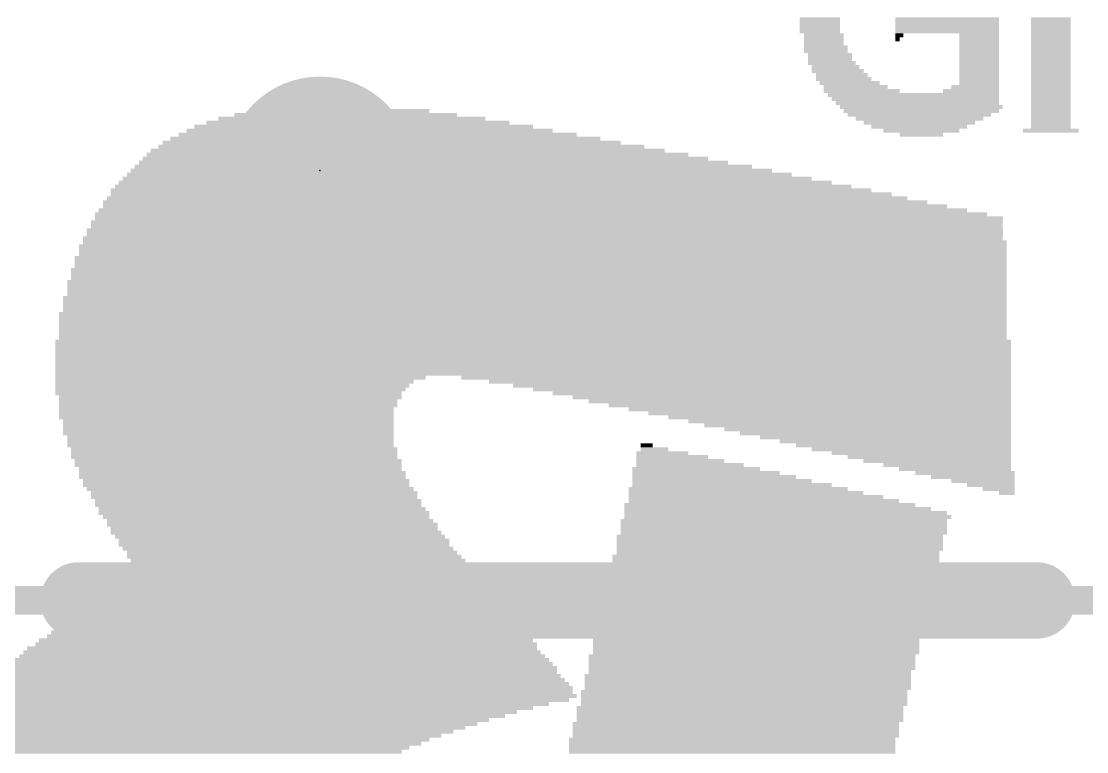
# Model space of a CAD drawing. Extents: x 0 to 53.3, y -0.3 to 28.3.
# Drawn here: x 41.08 to 46.75, y 12.4 to 16.29 of the extents above; entities that cross this region are included whole.
import ezdxf

# ---------------------------------------------------------------- set-up
doc = ezdxf.new("R2010")
doc.units = 0
for name, color, linetype in [('1', 12, 'CONTINUOUS'), ('200', 132, 'CONTINUOUS'), ('201', 6, 'CONTINUOUS'), ('21', 40, 'CONTINUOUS'), ('23', 4, 'CONTINUOUS'), ('51', 253, 'CONTINUOUS')]:
    doc.layers.add(name, color=color, linetype=linetype)

# ---------------------------------------------------------------- blocks, each defined once
blk = doc.blocks.new('PIE')
at = {"const_width": 0.5}
blk.add_lwpolyline([(0, -0.25, 1), (0, 0.25, 1), (0, -0.25)], format="xyb", dxfattribs=at)
blk = doc.blocks.new('RECT')
blk.add_solid([(-0.5, -0.5), (0.5, -0.5), (-0.5, 0.5), (0.5, 0.5)])

msp = doc.modelspace()

# ---------------------------------------------------------------- linework, layer by layer
at = {"layer": '21', "const_width": 0.4064}
for points in [[(41.3888, 13.208), (42.4201, 13.208)], [(43.4201, 13.208), (44.4514, 13.208)], [(45.4514, 13.208), (46.4827, 13.208)]]:
    msp.add_lwpolyline(points, dxfattribs=at)
at = {"layer": '21', "const_width": 0.2032}
for points in [[(41.3888, 13.3096, 1), (41.3888, 13.1064)], [(42.4201, 13.1064, 1), (42.4201, 13.3096)], [(43.4201, 13.3096, 1), (43.4201, 13.1064)], [(44.4514, 13.1064, 1), (44.4514, 13.3096)], [(45.4514, 13.3096, 1), (45.4514, 13.1064)], [(46.4827, 13.1064, 1), (46.4827, 13.3096)]]:
    msp.add_lwpolyline(points, format="xyb", dxfattribs=at)
at = {"layer": '23'}
msp.add_point((42.672, 15.494), dxfattribs=at)
at = {"layer": '51', "const_width": 0.1524}
msp.add_lwpolyline([(3.1429, 13.208), (48.3429, 13.208)], dxfattribs=at)

# ---------------------------------------------------------------- block references
at = {"layer": '1'}
msp.add_blockref('PIE', (42.672, 15.494), dxfattribs=at)
at = {"layer": '200'}
for p, xscale, yscale in [((45.3288, 16.2983), 0.2134, 0.0211), ((45.3288, 16.2772), 0.2134, 0.0211), ((45.3288, 16.256), 0.2134, 0.0213), ((46.0057, 16.2983), 0.5512, 0.0211), ((46.0057, 16.2772), 0.5512, 0.0211), ((46.0057, 16.256), 0.5512, 0.0213), ((46.5569, 16.2983), 0.2108, 0.0211), ((46.5569, 16.2772), 0.2108, 0.0211), ((46.5569, 16.256), 0.2108, 0.0213), ((45.3288, 16.2348), 0.2134, 0.0211), ((45.3504, 16.2137), 0.2108, 0.0211), ((45.3504, 16.1925), 0.2108, 0.0213), ((46.0057, 16.2348), 0.5512, 0.0211), ((45.7416, 16.1925), 0.0229, 0.0213), ((45.7518, 16.2137), 0.0432, 0.0211), ((46.1759, 16.2137), 0.2108, 0.0211), ((46.1759, 16.1925), 0.2108, 0.0213), ((46.5569, 16.2348), 0.2108, 0.0211), ((46.5569, 16.2137), 0.2108, 0.0211), ((46.5569, 16.1925), 0.2108, 0.0213), ((45.3504, 16.1713), 0.2108, 0.0211), ((45.3606, 16.1502), 0.2311, 0.0211), ((45.3606, 16.129), 0.2311, 0.0213), ((46.1759, 16.1713), 0.2108, 0.0211), ((46.1759, 16.1502), 0.2108, 0.0211), ((46.1759, 16.129), 0.2108, 0.0213), ((46.5569, 16.1713), 0.2108, 0.0211), ((46.5569, 16.1502), 0.2108, 0.0211), ((46.5569, 16.129), 0.2108, 0.0213), ((45.3822, 16.1078), 0.2337, 0.0211), ((45.3822, 16.0867), 0.2337, 0.0211), ((46.1759, 16.1078), 0.2108, 0.0211), ((46.1759, 16.0867), 0.2108, 0.0211), ((46.5569, 16.1078), 0.2108, 0.0211), ((46.5569, 16.0867), 0.2108, 0.0211), ((45.3923, 16.0655), 0.254, 0.0213), ((45.4127, 16.0443), 0.254, 0.0211), ((45.4241, 16.0232), 0.2769, 0.0211), ((46.1759, 16.0655), 0.2108, 0.0213), ((46.1759, 16.0443), 0.2108, 0.0211), ((46.1759, 16.0232), 0.2108, 0.0211), ((46.5569, 16.0655), 0.2108, 0.0213), ((46.5569, 16.0443), 0.2108, 0.0211), ((46.5569, 16.0232), 0.2108, 0.0211), ((45.4558, 15.9808), 0.2946, 0.0211), ((45.4457, 16.002), 0.2743, 0.0213), ((45.4876, 15.9597), 0.3175, 0.0211), ((46.1759, 16.002), 0.2108, 0.0213), ((46.1759, 15.9808), 0.2108, 0.0211), ((46.1759, 15.9597), 0.2108, 0.0211), ((46.5569, 16.002), 0.2108, 0.0213), ((46.5569, 15.9808), 0.2108, 0.0211), ((46.5569, 15.9597), 0.2108, 0.0211), ((45.5193, 15.9385), 0.3404, 0.0213), ((45.5511, 15.9173), 0.4039, 0.0211), ((46.1328, 15.9173), 0.2972, 0.0211), ((46.1543, 15.9385), 0.254, 0.0213), ((46.5569, 15.9385), 0.2108, 0.0213), ((46.5569, 15.9173), 0.2108, 0.0211), ((45.8267, 15.8962), 0.9093, 0.0211), ((45.8368, 15.875), 0.889, 0.0213), ((45.847, 15.8538), 0.8687, 0.0211), ((46.5569, 15.8962), 0.2108, 0.0211), ((46.5569, 15.875), 0.2108, 0.0213), ((46.5569, 15.8538), 0.2108, 0.0211), ((45.8686, 15.8327), 0.8661, 0.0211), ((45.8686, 15.8115), 0.8255, 0.0213), ((45.8572, 15.7903), 0.762, 0.0211), ((46.5569, 15.8327), 0.2108, 0.0211), ((46.5569, 15.8115), 0.2108, 0.0213), ((46.5569, 15.7903), 0.2108, 0.0211), ((45.8584, 15.7692), 0.6782, 0.0211), ((45.8584, 15.748), 0.5918, 0.0213), ((46.5569, 15.7692), 0.2108, 0.0211), ((46.5569, 15.748), 0.2108, 0.0213), ((45.8572, 15.7268), 0.508, 0.0211), ((45.8686, 15.7057), 0.4039, 0.0211), ((45.8686, 15.6845), 0.2311, 0.0213), ((46.5569, 15.7057), 0.2972, 0.0211), ((46.5569, 15.7268), 0.2108, 0.0211)]:
    msp.add_blockref('RECT', p, dxfattribs=dict(at, xscale=xscale, yscale=yscale))
at = {"layer": '201', "rotation": 180}
for p, xscale, yscale in [((42.8092, 15.7903), 1.1836, 0.0211), ((42.799, 15.8115), 0.9093, 0.0213), ((42.7673, 15.8327), 0.4648, 0.0211), ((42.8727, 15.748), 1.6104, 0.0213), ((42.8409, 15.7692), 1.4199, 0.0211), ((42.9781, 15.6845), 2.1158, 0.0213), ((42.9362, 15.7057), 1.9456, 0.0211), ((42.9044, 15.7268), 1.8009, 0.0211), ((43.1051, 15.621), 2.5832, 0.0213), ((43.053, 15.6422), 2.4333, 0.0211), ((43.02, 15.6633), 2.286, 0.0211), ((43.1902, 15.5787), 2.8804, 0.0211), ((43.1381, 15.5998), 2.7305, 0.0211), ((43.3273, 15.5152), 3.2817, 0.0211), ((43.2752, 15.5363), 3.1318, 0.0211), ((43.2321, 15.5575), 3.0048, 0.0213), ((43.4543, 15.4517), 3.6627, 0.0211), ((43.4124, 15.4728), 3.5331, 0.0211), ((43.3705, 15.494), 3.4087, 0.0213), ((43.5394, 15.4093), 3.9141, 0.0211), ((43.4975, 15.4305), 3.7897, 0.0213), ((43.6664, 15.3458), 4.2545, 0.0211), ((43.5813, 15.3882), 4.0437, 0.0211), ((43.6347, 15.367), 4.1504, 0.0213), ((43.8036, 15.2823), 4.6152, 0.0211), ((43.7096, 15.3247), 4.3815, 0.0211), ((43.7617, 15.3035), 4.4856, 0.0213), ((43.8468, 15.2612), 4.7422, 0.0211), ((43.8887, 15.24), 4.826, 0.0213), ((43.8671, 15.1765), 4.8692, 0.0213), ((43.8785, 15.2188), 4.8463, 0.0211), ((43.8785, 15.1977), 4.8463, 0.0211), ((43.8569, 15.1342), 4.8895, 0.0211), ((43.8671, 15.113), 4.9098, 0.0213), ((43.8671, 15.1553), 4.8692, 0.0211), ((43.8569, 15.0918), 4.9301, 0.0211), ((43.8569, 15.0707), 4.9301, 0.0211), ((43.8455, 15.0283), 4.953, 0.0211), ((43.8455, 15.0072), 4.953, 0.0211), ((43.8569, 15.0495), 4.9301, 0.0213), ((43.8353, 14.9648), 4.9733, 0.0211), ((43.8353, 14.9437), 4.9733, 0.0211), ((43.8455, 14.986), 4.953, 0.0213), ((43.8252, 14.9013), 4.9936, 0.0211), ((43.8353, 14.9225), 4.9733, 0.0213), ((43.8252, 14.8802), 4.9936, 0.0211), ((43.8252, 14.859), 4.9936, 0.0213), ((43.8252, 14.8378), 4.9936, 0.0211), ((43.8137, 14.8167), 5.0165, 0.0211), ((43.8137, 14.7955), 5.0165, 0.0213), ((43.8137, 14.7743), 5.0165, 0.0211), ((43.8036, 14.732), 5.0368, 0.0213), ((43.8137, 14.7532), 5.0165, 0.0211), ((43.8036, 14.7108), 5.0368, 0.0211), ((43.8036, 14.6897), 5.0368, 0.0211), ((43.8036, 14.6685), 5.0368, 0.0213), ((43.8036, 14.6473), 5.0368, 0.0211), ((43.8036, 14.6262), 5.0368, 0.0211), ((43.8036, 14.605), 5.0368, 0.0213), ((43.8048, 14.5838), 5.08, 0.0211), ((43.8048, 14.5627), 5.08, 0.0211), ((43.8048, 14.5415), 5.08, 0.0213), ((43.8048, 14.5203), 5.08, 0.0211), ((43.8048, 14.4992), 5.08, 0.0211), ((43.8048, 14.478), 5.08, 0.0213), ((43.8048, 14.4568), 5.08, 0.0211), ((43.8048, 14.4357), 5.08, 0.0211), ((43.8048, 14.4145), 5.08, 0.0213), ((42.2491, 14.3933), 1.9685, 0.0211), ((44.8843, 14.3933), 2.921, 0.0211), ((42.2173, 14.3722), 1.905, 0.0211), ((42.2059, 14.351), 1.8821, 0.0213), ((42.1958, 14.3298), 1.8618, 0.0211), ((44.958, 14.3722), 2.7737, 0.0211), ((45.0215, 14.351), 2.6467, 0.0213), ((45.0748, 14.3298), 2.54, 0.0211), ((42.1856, 14.3087), 1.8415, 0.0211), ((42.1958, 14.2875), 1.8212, 0.0213), ((42.1843, 14.2663), 1.7983, 0.0211), ((45.1269, 14.3087), 2.4359, 0.0211), ((45.1803, 14.2875), 2.3292, 0.0213), ((45.2222, 14.2663), 2.2454, 0.0211), ((42.1843, 14.2452), 1.7983, 0.0211), ((42.1742, 14.224), 1.778, 0.0213), ((45.2755, 14.2452), 2.1387, 0.0211), ((45.3288, 14.224), 2.032, 0.0213), ((42.1742, 14.2028), 1.778, 0.0211), ((42.1742, 14.1817), 1.778, 0.0211), ((42.1843, 14.1605), 1.7577, 0.0213), ((45.3809, 14.2028), 1.9279, 0.0211), ((45.4342, 14.1817), 1.8212, 0.0211), ((45.4876, 14.1605), 1.7145, 0.0213), ((42.1843, 14.1393), 1.7577, 0.0211), ((42.1843, 14.1182), 1.7577, 0.0211), ((42.1843, 14.097), 1.7577, 0.0213), ((45.5295, 14.1393), 1.6307, 0.0211), ((45.5828, 14.1182), 1.524, 0.0211), ((45.6247, 14.097), 1.4402, 0.0213), ((42.1958, 14.0758), 1.7348, 0.0211), ((42.1958, 14.0547), 1.7348, 0.0211), ((42.1958, 14.0335), 1.7348, 0.0213), ((44.4081, 14.0335), 0.0635, 0.0213), ((45.6781, 14.0758), 1.3335, 0.0211), ((45.7302, 14.0547), 1.2294, 0.0211), ((45.7733, 14.0335), 1.143, 0.0213), ((42.2161, 14.0123), 1.7348, 0.0211), ((42.2161, 13.9912), 1.7348, 0.0211), ((44.4919, 13.9912), 0.2769, 0.0211), ((44.45, 14.0123), 0.1473, 0.0211), ((45.8152, 14.0123), 1.0592, 0.0211), ((45.8686, 13.9912), 0.9525, 0.0211), ((42.2161, 13.97), 1.7348, 0.0213), ((42.2377, 13.9488), 1.7374, 0.0211), ((42.2377, 13.9277), 1.7374, 0.0211), ((44.544, 13.97), 0.381, 0.0213), ((44.5872, 13.9488), 0.4674, 0.0211), ((44.6392, 13.9277), 0.5715, 0.0211), ((45.9105, 13.97), 0.8687, 0.0213), ((45.9524, 13.9488), 0.7849, 0.0211), ((46.0057, 13.9277), 0.6782, 0.0211), ((42.2491, 13.9065), 1.7145, 0.0213), ((42.2593, 13.8853), 1.7348, 0.0211), ((42.2593, 13.8642), 1.7348, 0.0211), ((44.7243, 13.8853), 0.7823, 0.0211), ((44.7675, 13.8642), 0.8687, 0.0211), ((44.6723, 13.9065), 0.6782, 0.0213), ((46.0477, 13.9065), 0.5944, 0.0213), ((46.101, 13.8853), 0.5283, 0.0211), ((46.1429, 13.8642), 0.4445, 0.0211), ((42.2796, 13.843), 1.7348, 0.0213), ((42.2796, 13.8218), 1.7348, 0.0211), ((44.8094, 13.843), 0.9525, 0.0213), ((44.8628, 13.8218), 1.0592, 0.0211), ((46.1962, 13.843), 0.3378, 0.0213), ((46.2382, 13.8218), 0.254, 0.0211), ((42.3012, 13.8007), 1.7374, 0.0211), ((42.3227, 13.7795), 1.7348, 0.0213), ((42.3227, 13.7583), 1.7348, 0.0211), ((44.8945, 13.8007), 1.1633, 0.0211), ((44.9364, 13.7795), 1.2471, 0.0213), ((44.9898, 13.7583), 1.3538, 0.0211), ((46.2801, 13.8007), 0.1702, 0.0211), ((46.3233, 13.7795), 0.0838, 0.0213), ((42.3431, 13.7372), 1.7348, 0.0211), ((42.3431, 13.716), 1.7348, 0.0213), ((42.3647, 13.6948), 1.7374, 0.0211), ((45.1053, 13.6948), 1.6307, 0.0211), ((45.0634, 13.716), 1.5469, 0.0213), ((45.0317, 13.7372), 1.4376, 0.0211), ((42.3748, 13.6737), 1.7577, 0.0211), ((42.3863, 13.6525), 1.7348, 0.0213), ((45.1472, 13.6737), 1.7145, 0.0211), ((45.1587, 13.6525), 1.7374, 0.0213), ((42.418, 13.6102), 1.7577, 0.0211), ((42.4066, 13.6313), 1.7348, 0.0211), ((42.4282, 13.589), 1.7374, 0.0213), ((45.1371, 13.6313), 1.7348, 0.0211), ((45.1371, 13.6102), 1.7348, 0.0211), ((45.1371, 13.589), 1.7348, 0.0213), ((42.4383, 13.5678), 1.7577, 0.0211), ((42.4599, 13.5467), 1.7551, 0.0211), ((42.4815, 13.5255), 1.7577, 0.0213), ((45.1168, 13.5467), 1.7348, 0.0211), ((45.1168, 13.5255), 1.7348, 0.0213), ((45.1371, 13.5678), 1.7348, 0.0211), ((42.4815, 13.5043), 1.7577, 0.0211), ((42.5018, 13.4832), 1.7577, 0.0211), ((45.1168, 13.5043), 1.7348, 0.0211), ((45.1168, 13.4832), 1.7348, 0.0211), ((42.5348, 13.4408), 1.778, 0.0211), ((42.5234, 13.462), 1.7551, 0.0213), ((42.5552, 13.4197), 1.778, 0.0211), ((45.0952, 13.4408), 1.7374, 0.0211), ((45.0952, 13.4197), 1.7374, 0.0211), ((45.1066, 13.462), 1.7145, 0.0213), ((42.5653, 13.3985), 1.7577, 0.0213), ((42.5983, 13.3562), 1.778, 0.0211), ((42.5869, 13.3773), 1.7551, 0.0211), ((45.0736, 13.3562), 1.7348, 0.0211), ((45.0952, 13.3985), 1.7374, 0.0213), ((45.0952, 13.3773), 1.7374, 0.0211), ((42.6187, 13.335), 1.778, 0.0213), ((42.639, 13.3138), 1.778, 0.0211), ((45.0736, 13.335), 1.7348, 0.0213), ((45.0736, 13.3138), 1.7348, 0.0211), ((42.5971, 13.2503), 1.9482, 0.0211), ((42.6085, 13.2715), 1.8847, 0.0213), ((42.6301, 13.2927), 1.8415, 0.0211), ((45.0533, 13.2715), 1.7348, 0.0213), ((45.0533, 13.2503), 1.7348, 0.0211), ((45.0736, 13.2927), 1.7348, 0.0211), ((42.5653, 13.1868), 2.1387, 0.0211), ((42.5768, 13.208), 2.0752, 0.0213), ((42.5869, 13.2292), 2.0091, 0.0211), ((45.0533, 13.2292), 1.7348, 0.0211), ((45.0533, 13.208), 1.7348, 0.0213), ((45.0431, 13.1868), 1.7145, 0.0211), ((42.545, 13.1445), 2.2657, 0.0213), ((42.5552, 13.1657), 2.1996, 0.0211), ((45.0317, 13.1657), 1.7374, 0.0211), ((45.0317, 13.1445), 1.7374, 0.0213), ((42.512, 13.081), 2.413, 0.0213), ((42.5234, 13.1022), 2.3495, 0.0211), ((42.5348, 13.1233), 2.286, 0.0211), ((45.0101, 13.081), 1.7348, 0.0213), ((45.0317, 13.1233), 1.7374, 0.0211), ((45.0202, 13.1022), 1.7145, 0.0211), ((42.5018, 13.0175), 2.5603, 0.0213), ((42.5018, 13.0387), 2.5197, 0.0211), ((42.5132, 13.0598), 2.4562, 0.0211), ((45.0101, 13.0598), 1.7348, 0.0211), ((45.0101, 13.0387), 1.7348, 0.0211), ((45.0101, 13.0175), 1.7348, 0.0213), ((42.4917, 12.9752), 2.667, 0.0211), ((42.4917, 12.9963), 2.6264, 0.0211), ((44.9898, 12.9963), 1.7348, 0.0211), ((44.9898, 12.9752), 1.7348, 0.0211), ((42.4713, 12.9117), 2.794, 0.0211), ((42.4701, 12.9328), 2.7508, 0.0211), ((42.4701, 12.954), 2.7102, 0.0213), ((44.9682, 12.9117), 1.7374, 0.0211), ((44.9898, 12.954), 1.7348, 0.0213), ((44.9898, 12.9328), 1.7348, 0.0211), ((42.4599, 12.8482), 2.9439, 0.0211), ((42.4599, 12.8693), 2.8981, 0.0211), ((42.4599, 12.8905), 2.8575, 0.0213), ((44.9682, 12.8905), 1.7374, 0.0213), ((44.9682, 12.8693), 1.7374, 0.0211), ((44.9682, 12.8482), 1.7374, 0.0211), ((42.4498, 12.8058), 3.0048, 0.0211), ((42.4498, 12.827), 2.9642, 0.0213), ((44.9466, 12.8058), 1.7348, 0.0211), ((44.9567, 12.827), 1.7145, 0.0213), ((42.4383, 12.7423), 3.1547, 0.0211), ((42.4396, 12.7635), 3.1115, 0.0213), ((42.4383, 12.7847), 3.0683, 0.0211), ((44.9466, 12.7847), 1.7348, 0.0211), ((44.9466, 12.7635), 1.7348, 0.0213), ((44.9466, 12.7423), 1.7348, 0.0211), ((42.3964, 12.6788), 3.1979, 0.0211), ((42.4282, 12.7), 3.2156, 0.0213), ((42.4282, 12.7212), 3.175, 0.0211), ((44.9263, 12.7212), 1.7348, 0.0211), ((44.9263, 12.7), 1.7348, 0.0213), ((44.9263, 12.6788), 1.7348, 0.0211), ((42.2808, 12.6365), 3.048, 0.0213), ((42.3329, 12.6577), 3.1115, 0.0211), ((44.9047, 12.6365), 1.7374, 0.0213), ((44.9263, 12.6577), 1.7348, 0.0211), ((42.1424, 12.573), 2.8575, 0.0213), ((42.2262, 12.6153), 2.9845, 0.0211), ((42.1945, 12.5942), 2.921, 0.0211), ((44.9047, 12.6153), 1.7374, 0.0211), ((44.9047, 12.5942), 1.7374, 0.0211), ((44.9047, 12.573), 1.7374, 0.0213), ((42.0154, 12.5095), 2.7305, 0.0213), ((42.0573, 12.5307), 2.7737, 0.0211), ((42.1005, 12.5518), 2.8143, 0.0211), ((44.8831, 12.5518), 1.7348, 0.0211), ((44.8831, 12.5307), 1.7348, 0.0211), ((44.8831, 12.5095), 1.7348, 0.0213), ((41.9417, 12.4672), 2.6238, 0.0211), ((41.9837, 12.4883), 2.667, 0.0211), ((44.8628, 12.4672), 1.7348, 0.0211), ((44.8831, 12.4883), 1.7348, 0.0211), ((41.8668, 12.4248), 2.5603, 0.0211), ((41.8465, 12.4037), 2.5197, 0.0211), ((41.9087, 12.446), 2.6035, 0.0213), ((44.8628, 12.446), 1.7348, 0.0213), ((44.8628, 12.4248), 1.7348, 0.0211), ((44.8628, 12.4037), 1.7348, 0.0211)]:
    msp.add_blockref('RECT', p, dxfattribs=dict(at, xscale=xscale, yscale=yscale))

doc.saveas('drawing.dxf')
